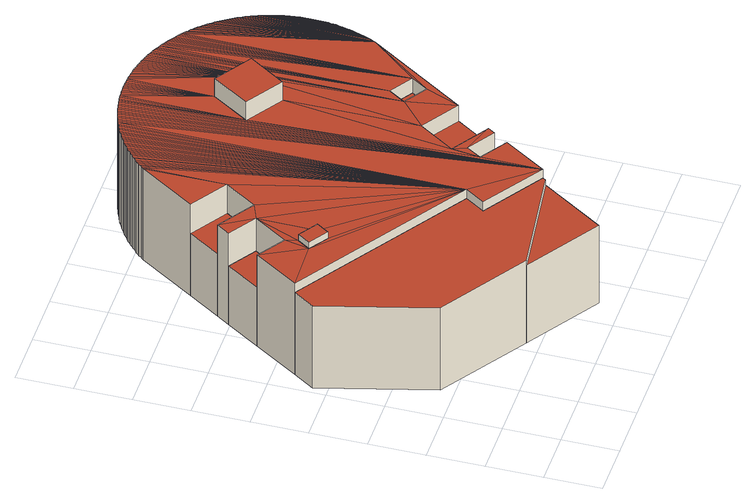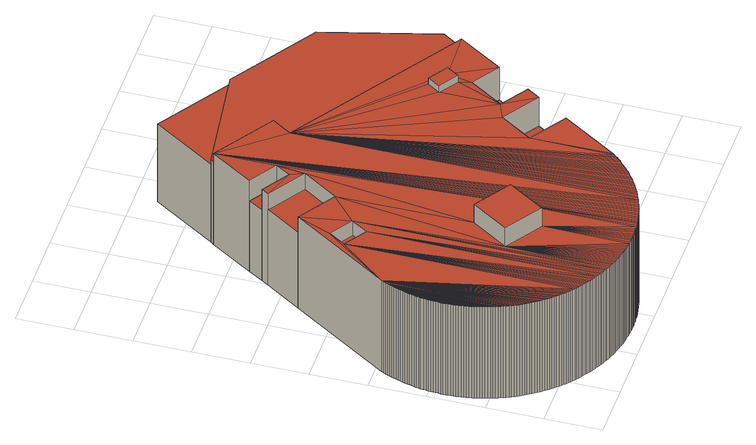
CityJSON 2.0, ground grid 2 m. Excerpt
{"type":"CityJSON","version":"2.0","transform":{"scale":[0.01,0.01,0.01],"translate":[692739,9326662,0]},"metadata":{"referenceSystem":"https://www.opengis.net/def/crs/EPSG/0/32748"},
"CityObjects":{
"building1":{"type":"Building","attributes":{"description":"10, created by Fairuz Akmal Pradana","name":"AC14-10","relativeToTerrain":"entirelyAboveTerrain","GrossPlannedArea":{"value":120,"uom":"m2"},"ConstructionMethod":"New Building","IsLandmarked":"NO","dateOfConstruction":"2025-01-01","measuredHeight":4.66,"class":"1000","function":"1000","usage":"1000","roofType":"1030","storeysAboveGround":2,"storeysBelowGround":0},"geometry":[{"type":"MultiSurface","lod":"2","boundaries":[[[0,1,2,3]],[[4,5,6,7]],[[8,9,10,11]],[[12,13,14,15]],[[16,17,18,19]],[[20,21,22,23]],[[24,25,26,27]],[[28,29,30,31]],[[32,33,34,35]],[[36,32,35,37]],[[38,39,40,41]],[[42,38,41,43]],[[44,42,43,45]],[[46,44,45,47]],[[48,46,47,49]],[[50,48,49,51]],[[52,53,54,55]],[[56,57,58,59]],[[57,60,61,58]],[[60,62,63,61]],[[62,64,65,63]],[[64,66,67,65]],[[53,56,59,54]],[[68,69,70,71]],[[72,68,71,73]],[[74,72,73,75]],[[76,74,75,77]],[[78,76,77,79]],[[80,81,82,83]],[[9,16,84,85]],[[86,87,88,89]],[[90,91,92,93]],[[94,95,96,97]],[[91,98,99,100]],[[101,102,103,104]],[[105,90,106,107]],[[17,105,108,109]],[[110,111,112,113]],[[94,80,83,114]],[[115,116,117,118]],[[119,4,7,120]],[[121,86,89,122]],[[123,87,124,125]],[[25,91,100,26]],[[102,105,107,103]],[[101,17,109,126]],[[127,128,129,130]],[[131,132,133,134]],[[135,131,134,136]],[[137,135,136,138]],[[139,137,138,140]],[[141,139,140,142]],[[143,144,145,146]],[[147,148,149,150]],[[151,147,150,152]],[[153,151,152,154]],[[155,153,154,156]],[[157,158,159,160]],[[161,162,163,164]],[[128,165,166,129]],[[98,167,168,99]],[[167,169,170,168]],[[169,171,172,170]],[[171,173,174,172]],[[173,175,176,174]],[[175,177,178,176]],[[179,180,181,182]],[[81,95,183,82]],[[16,0,3,84]],[[1,184,185,2]],[[5,186,187,6]],[[28,12,15,188]],[[110,20,23,189]],[[90,24,27,106]],[[29,13,190,30]],[[111,21,191,112]],[[192,36,37,193]],[[194,192,193,195]],[[196,194,195,197]],[[198,196,197,199]],[[200,198,199,201]],[[202,200,201,203]],[[204,202,203,205]],[[206,204,205,207]],[[208,206,207,209]],[[210,208,209,211]],[[212,213,214,215]],[[216,217,218,219]],[[95,94,114,183]],[[184,220,221,185]],[[123,121,122,222]],[[87,86,223,124]],[[224,123,125,225]],[[81,80,226,227]],[[111,110,189,228]],[[102,101,126,229]],[[230,141,142,231]],[[232,233,234,235]],[[236,232,235,237]],[[238,236,237,239]],[[240,238,239,241]],[[242,240,241,243]],[[33,242,243,34]],[[244,245,246,247]],[[39,244,247,40]],[[248,249,250,251]],[[252,253,254,255]],[[256,252,255,257]],[[258,259,260,261]],[[262,258,261,263]],[[165,224,225,166]],[[213,264,265,214]],[[266,212,215,267]],[[217,266,267,218]],[[253,248,251,254]],[[259,256,257,260]],[[132,127,130,133]],[[268,50,51,269]],[[270,268,269,271]],[[272,270,271,273]],[[274,272,273,275]],[[276,274,275,277]],[[278,276,277,279]],[[148,143,146,149]],[[280,281,282,283]],[[281,284,285,282]],[[284,286,287,285]],[[288,289,290,291]],[[289,292,293,290]],[[292,294,295,293]],[[294,296,297,295]],[[296,298,299,297]],[[298,300,301,299]],[[302,230,231,303]],[[304,305,306,307]],[[308,304,307,309]],[[310,308,309,311]],[[312,310,311,313]],[[314,312,313,315]],[[144,316,317,145]],[[316,318,319,317]],[[180,157,160,181]],[[158,320,321,159]],[[320,322,323,321]],[[322,324,325,323]],[[324,326,327,325]],[[326,328,329,327]],[[328,330,331,329]],[[332,333,334,335]],[[336,337,338,339]],[[337,332,335,338]],[[264,340,341,265]],[[340,342,343,341]],[[342,344,345,343]],[[286,346,347,287]],[[346,348,349,347]],[[348,350,351,349]],[[350,352,353,351]],[[352,354,355,353]],[[354,288,291,355]],[[356,78,79,357]],[[358,356,357,359]],[[360,358,359,361]],[[362,360,361,363]],[[364,362,363,365]],[[366,364,365,367]],[[368,369,370,371]],[[372,368,371,373]],[[374,372,373,375]],[[376,374,375,377]],[[233,376,377,234]],[[162,378,379,163]],[[380,161,164,381]],[[69,380,381,70]],[[382,366,367,383]],[[384,382,383,385]],[[386,384,385,387]],[[305,302,303,306]],[[344,336,339,345]],[[300,388,389,301]],[[388,390,391,389]],[[390,386,387,391]],[[116,9,85,117]],[[24,90,93,392]],[[116,8,11,393]],[[13,29,394,14]],[[186,5,395,396]],[[0,16,19,397]],[[95,81,227,96]],[[21,111,228,22]],[[184,1,398,399]],[[12,28,31,400]],[[20,110,113,401]],[[402,314,315,403]],[[369,402,403,370]],[[330,52,55,331]],[[66,262,263,67]],[[220,115,118,221]],[[9,116,393,10]],[[404,210,211,405]],[[406,404,405,407]],[[408,406,407,409]],[[410,408,409,411]],[[412,410,411,413]],[[414,412,413,415]],[[416,278,279,417]],[[418,416,417,419]],[[420,418,419,421]],[[422,420,421,423]],[[424,422,423,425]],[[318,426,427,319]],[[426,428,429,427]],[[428,179,182,429]],[[177,430,431,178]],[[430,432,433,431]],[[432,280,283,433]],[[186,119,120,187]],[[25,24,392,434]],[[5,4,435,395]],[[119,184,399,436]],[[29,28,188,394]],[[1,0,397,398]],[[121,186,396,437]],[[13,12,400,190]],[[21,20,401,191]],[[87,123,222,88]],[[91,25,434,92]],[[4,119,436,435]],[[86,121,437,223]],[[17,101,104,18]],[[80,94,97,226]],[[249,216,219,250]],[[105,102,229,108]],[[438,414,415,439]],[[440,438,439,441]],[[245,440,441,246]],[[333,424,425,334]],[[442,155,156,443]],[[444,442,443,445]],[[378,444,445,379]],[[83,82,183,114]],[[15,435,436]],[[97,409,407]],[[23,338,335]],[[117,85,84,3,2,185,221,118]],[[6,187,120,7]],[[88,222,122,89]],[[15,398,188]],[[15,399,398]],[[399,15,436]],[[435,15,14]],[[395,14,394]],[[19,398,397]],[[395,437,396]],[[437,395,223]],[[124,225,125]],[[211,19,97]],[[97,19,104]],[[18,104,19]],[[409,97,96]],[[246,96,247]],[[247,96,40]],[[40,96,41]],[[41,96,43]],[[43,96,227]],[[45,227,47]],[[43,227,45]],[[47,227,49]],[[49,227,51]],[[51,227,269]],[[269,227,271]],[[271,227,273]],[[273,227,275]],[[275,227,277]],[[277,227,279]],[[279,227,417]],[[417,227,419]],[[419,227,421]],[[421,227,423]],[[423,227,425]],[[425,227,334]],[[227,26,23]],[[226,27,26]],[[226,104,27]],[[97,104,226]],[[338,23,22]],[[339,22,345]],[[338,22,339]],[[345,22,343]],[[343,22,341]],[[341,22,265]],[[265,22,228]],[[265,228,214]],[[214,228,215]],[[215,228,267]],[[267,228,218]],[[218,228,219]],[[219,228,250]],[[250,228,251]],[[251,228,254]],[[254,228,255]],[[255,228,257]],[[257,228,260]],[[228,99,260]],[[189,99,228]],[[23,100,189]],[[23,26,100]],[[260,99,261]],[[261,99,263]],[[263,99,67]],[[67,99,65]],[[65,99,63]],[[63,99,61]],[[61,99,58]],[[58,99,59]],[[59,99,54]],[[54,99,55]],[[55,99,331]],[[331,99,329]],[[329,99,327]],[[327,99,325]],[[325,99,323]],[[323,99,321]],[[321,99,159]],[[159,99,160]],[[160,99,181]],[[181,99,182]],[[182,99,429]],[[429,99,427]],[[427,99,319]],[[319,99,317]],[[317,99,145]],[[145,99,146]],[[146,99,168]],[[146,168,149]],[[149,168,170]],[[150,172,152]],[[150,170,172]],[[149,170,150]],[[152,174,154]],[[152,172,174]],[[154,174,176]],[[154,176,156]],[[156,176,178]],[[156,178,443]],[[443,178,431]],[[443,431,445]],[[445,431,433]],[[445,433,379]],[[379,433,283]],[[379,283,163]],[[163,283,282]],[[163,282,164]],[[164,282,285]],[[164,285,381]],[[381,285,287]],[[381,287,70]],[[70,287,347]],[[70,347,71]],[[71,347,349]],[[71,349,73]],[[73,349,351]],[[73,351,75]],[[75,351,353]],[[75,353,77]],[[77,353,355]],[[77,355,79]],[[79,355,291]],[[79,291,357]],[[357,291,290]],[[357,290,359]],[[359,290,293]],[[359,293,361]],[[361,293,295]],[[361,295,363]],[[363,295,297]],[[363,297,365]],[[365,297,299]],[[365,299,367]],[[367,299,301]],[[367,301,383]],[[383,301,389]],[[383,389,385]],[[385,389,391]],[[385,391,387]],[[106,103,107]],[[27,103,106]],[[103,27,104]],[[334,23,335]],[[30,190,400,31]],[[126,109,108,229]],[[191,401,113,112]],[[392,93,92,434]],[[393,11,10]],[[188,398,394]],[[435,14,395]],[[394,398,395]],[[395,398,223]],[[223,398,124]],[[124,398,166]],[[166,398,129]],[[129,398,130]],[[130,398,133]],[[133,398,134]],[[134,398,136]],[[136,398,138]],[[138,398,140]],[[140,398,142]],[[142,398,231]],[[231,398,303]],[[303,398,306]],[[306,398,307]],[[307,398,309]],[[309,398,311]],[[311,398,313]],[[313,398,315]],[[315,398,403]],[[403,398,370]],[[370,398,371]],[[371,398,373]],[[373,398,375]],[[375,398,377]],[[377,398,234]],[[234,398,235]],[[235,398,237]],[[237,398,239]],[[239,398,241]],[[241,398,243]],[[398,19,243]],[[225,124,166]],[[34,19,35]],[[243,19,34]],[[35,19,37]],[[37,19,193]],[[193,19,195]],[[195,19,197]],[[197,19,199]],[[199,19,201]],[[201,19,203]],[[203,19,205]],[[205,19,207]],[[207,19,209]],[[209,19,211]],[[405,97,407]],[[211,97,405]],[[411,96,413]],[[409,96,411]],[[413,96,415]],[[415,96,439]],[[439,96,441]],[[441,96,246]],[[227,23,334]],[[226,26,227]],[[189,100,99]],[[81,80,94,95]],[[9,116,115,220,184,1,0,16]],[[186,5,4,119]],[[123,87,86,121]],[[90,24,25,91]],[[8,116,9]],[[4,12,119]],[[12,4,13]],[[13,4,5]],[[12,184,119]],[[184,12,1]],[[1,12,28]],[[13,5,29]],[[1,29,5]],[[1,28,29]],[[1,16,0]],[[16,1,242]],[[1,240,242]],[[1,238,240]],[[1,236,238]],[[1,232,236]],[[1,233,232]],[[1,376,233]],[[1,374,376]],[[1,372,374]],[[1,368,372]],[[1,369,368]],[[1,402,369]],[[1,314,402]],[[1,312,314]],[[1,310,312]],[[1,308,310]],[[1,304,308]],[[1,305,304]],[[1,302,305]],[[1,230,302]],[[1,141,230]],[[1,139,141]],[[1,137,139]],[[1,135,137]],[[1,131,135]],[[1,132,131]],[[1,127,132]],[[1,128,127]],[[1,165,128]],[[1,87,165]],[[1,86,87]],[[1,5,86]],[[5,121,86]],[[121,5,186]],[[224,87,123]],[[87,224,165]],[[16,242,33]],[[16,33,32]],[[17,16,101]],[[16,94,101]],[[16,210,94]],[[16,208,210]],[[16,206,208]],[[16,204,206]],[[16,202,204]],[[16,200,202]],[[16,198,200]],[[16,196,198]],[[16,194,196]],[[16,192,194]],[[16,36,192]],[[16,32,36]],[[94,210,404]],[[94,404,406]],[[94,408,95]],[[408,94,406]],[[95,408,410]],[[95,410,412]],[[95,42,81]],[[95,38,42]],[[95,39,38]],[[95,244,39]],[[95,245,244]],[[95,440,245]],[[95,438,440]],[[95,414,438]],[[95,412,414]],[[81,42,44]],[[81,44,46]],[[101,94,80]],[[101,80,24]],[[24,80,25]],[[25,80,81]],[[25,81,20]],[[20,81,333]],[[81,424,333]],[[81,422,424]],[[81,420,422]],[[81,418,420]],[[81,416,418]],[[81,278,416]],[[81,276,278]],[[81,274,276]],[[81,272,274]],[[81,270,272]],[[81,268,270]],[[81,50,268]],[[81,48,50]],[[81,46,48]],[[20,333,332]],[[337,20,332]],[[20,337,21]],[[21,337,336]],[[21,264,111]],[[21,340,264]],[[21,342,340]],[[21,344,342]],[[21,336,344]],[[25,20,91]],[[91,20,110]],[[98,110,111]],[[91,110,98]],[[98,143,167]],[[98,144,143]],[[98,316,144]],[[98,318,316]],[[98,426,318]],[[98,428,426]],[[98,179,428]],[[98,180,179]],[[98,157,180]],[[98,158,157]],[[98,320,158]],[[98,322,320]],[[98,324,322]],[[98,326,324]],[[98,328,326]],[[98,330,328]],[[98,52,330]],[[98,53,52]],[[98,56,53]],[[98,57,56]],[[98,60,57]],[[98,62,60]],[[98,64,62]],[[98,66,64]],[[98,262,66]],[[98,258,262]],[[98,259,258]],[[98,111,259]],[[111,256,259]],[[111,252,256]],[[111,253,252]],[[111,248,253]],[[111,249,248]],[[111,216,249]],[[111,217,216]],[[111,266,217]],[[111,212,266]],[[111,213,212]],[[111,264,213]],[[167,148,169]],[[167,143,148]],[[169,148,147]],[[169,147,171]],[[171,147,151]],[[171,151,173]],[[173,151,153]],[[173,153,175]],[[175,153,155]],[[175,155,177]],[[177,155,442]],[[177,442,430]],[[430,442,444]],[[430,444,432]],[[432,444,378]],[[432,378,280]],[[280,378,162]],[[280,162,281]],[[281,162,161]],[[281,161,284]],[[284,161,380]],[[284,380,286]],[[286,380,69]],[[286,69,346]],[[346,69,68]],[[346,68,348]],[[348,68,72]],[[348,72,350]],[[350,72,74]],[[350,74,352]],[[352,74,76]],[[352,76,354]],[[354,76,78]],[[354,78,288]],[[288,78,356]],[[288,356,289]],[[289,356,358]],[[289,358,292]],[[292,358,360]],[[292,360,294]],[[294,360,362]],[[294,362,296]],[[296,362,364]],[[296,364,298]],[[298,364,366]],[[298,366,300]],[[300,366,382]],[[300,382,388]],[[388,382,384]],[[388,384,390]],[[390,384,386]],[[102,24,90]],[[24,102,101]],[[102,90,105]],[[13,29,28,12]],[[17,101,102,105]],[[20,21,111,110]]],"semantics":{"surfaces":[{"type":"WallSurface","name":"Outer Wall 1"},{"type":"WallSurface","name":"Outer Wall 2"},{"type":"WallSurface","name":"Outer Wall 3"},{"type":"WallSurface","name":"Outer Wall 4"},{"type":"WallSurface","name":"Outer Wall 5"},{"type":"WallSurface","name":"Outer Wall 6"},{"type":"WallSurface","name":"Outer Wall 7"},{"type":"WallSurface","name":"Outer Wall 8"},{"type":"WallSurface","name":"Outer Wall 9"},{"type":"WallSurface","name":"Outer Wall 10"},{"type":"WallSurface","name":"Outer Wall 11"},{"type":"WallSurface","name":"Outer Wall 12"},{"type":"WallSurface","name":"Outer Wall 13"},{"type":"WallSurface","name":"Outer Wall 14"},{"type":"WallSurface","name":"Outer Wall 15"},{"type":"WallSurface","name":"Outer Wall 16"},{"type":"WallSurface","name":"Outer Wall 17"},{"type":"WallSurface","name":"Outer Wall 18"},{"type":"WallSurface","name":"Outer Wall 19"},{"type":"WallSurface","name":"Outer Wall 20"},{"type":"WallSurface","name":"Outer Wall 21"},{"type":"WallSurface","name":"Outer Wall 22"},{"type":"WallSurface","name":"Outer Wall 23"},{"type":"WallSurface","name":"Outer Wall 24"},{"type":"WallSurface","name":"Outer Wall 25"},{"type":"WallSurface","name":"Outer Wall 26"},{"type":"WallSurface","name":"Outer Wall 27"},{"type":"WallSurface","name":"Outer Wall 28"},{"type":"WallSurface","name":"Outer Wall 29"},{"type":"WallSurface","name":"Outer Wall 30"},{"type":"WallSurface","name":"Outer Wall 31"},{"type":"WallSurface","name":"Outer Wall 32"},{"type":"WallSurface","name":"Outer Wall 33"},{"type":"WallSurface","name":"Outer Wall 34"},{"type":"WallSurface","name":"Outer Wall 35"},{"type":"WallSurface","name":"Outer Wall 36"},{"type":"WallSurface","name":"Outer Wall 37"},{"type":"WallSurface","name":"Outer Wall 38"},{"type":"WallSurface","name":"Outer Wall 39"},{"type":"WallSurface","name":"Outer Wall 40"},{"type":"WallSurface","name":"Outer Wall 41"},{"type":"WallSurface","name":"Outer Wall 42"},{"type":"WallSurface","name":"Outer Wall 43"},{"type":"WallSurface","name":"Outer Wall 44"},{"type":"WallSurface","name":"Outer Wall 45"},{"type":"WallSurface","name":"Outer Wall 46"},{"type":"WallSurface","name":"Outer Wall 47"},{"type":"WallSurface","name":"Outer Wall 48"},{"type":"WallSurface","name":"Outer Wall 49"},{"type":"WallSurface","name":"Outer Wall 50"},{"type":"WallSurface","name":"Outer Wall 51"},{"type":"WallSurface","name":"Outer Wall 52"},{"type":"WallSurface","name":"Outer Wall 53"},{"type":"WallSurface","name":"Outer Wall 54"},{"type":"WallSurface","name":"Outer Wall 55"},{"type":"WallSurface","name":"Outer Wall 56"},{"type":"WallSurface","name":"Outer Wall 57"},{"type":"WallSurface","name":"Outer Wall 58"},{"type":"WallSurface","name":"Outer Wall 59"},{"type":"WallSurface","name":"Outer Wall 60"},{"type":"WallSurface","name":"Outer Wall 61"},{"type":"RoofSurface","name":"Roof 1"},{"type":"RoofSurface","name":"Roof 2"},{"type":"RoofSurface","name":"Roof 3"},{"type":"GroundSurface","description":"Bodenplatte","name":"Base Surface"}],"values":[0,0,0,0,0,0,0,0,1,1,2,2,2,2,2,2,3,3,3,3,3,3,4,5,5,5,5,5,6,6,6,6,6,6,6,6,6,6,7,7,7,7,7,7,7,7,8,8,8,8,8,8,9,9,9,9,9,10,11,12,13,13,13,13,13,13,14,15,15,15,15,15,15,15,15,15,16,16,16,16,17,17,17,17,17,17,18,18,19,19,19,19,19,19,19,19,20,21,21,21,21,21,21,22,22,23,23,23,23,23,24,25,25,25,26,26,27,28,28,28,28,28,28,29,30,30,30,31,31,31,31,31,31,32,32,32,32,32,32,33,33,34,34,34,34,34,34,34,35,35,35,35,35,35,36,36,36,36,36,36,37,37,37,37,37,37,38,38,38,38,38,39,39,39,40,40,40,41,42,43,43,43,44,45,45,45,45,45,45,45,45,45,45,46,46,47,48,49,50,51,51,51,51,51,51,52,52,52,52,53,54,54,54,55,55,55,56,56,56,56,56,56,56,56,56,57,57,57,57,57,57,57,57,58,58,58,59,60,60,60,61,61,61,61,62,62,62,62,62,62,62,62,62,62,62,62,62,62,62,62,62,62,62,62,62,62,62,62,62,62,62,62,62,62,62,62,62,62,62,62,62,62,62,62,62,62,62,62,62,62,62,62,62,62,62,62,62,62,62,62,62,62,62,62,62,62,62,62,62,62,62,62,62,62,62,62,62,62,62,62,62,62,62,62,62,62,62,62,62,62,62,62,62,62,62,62,62,62,62,62,62,62,62,62,62,62,62,62,62,62,62,62,62,62,62,62,62,62,62,62,62,62,62,62,62,62,62,62,62,62,62,62,62,62,62,62,62,62,62,62,62,62,62,62,62,62,62,62,62,62,62,62,63,63,63,63,63,63,63,63,63,63,63,63,63,63,63,63,63,63,63,63,63,63,63,63,63,63,63,63,63,63,63,63,63,63,63,63,63,63,63,63,63,63,63,63,63,63,63,63,63,63,63,63,63,63,63,63,63,63,63,63,63,63,64,64,64,64,64,64,64,64,64,64,64,64,64,64,64,64,64,64,64,64,64,64,64,64,64,64,64,64,64,64,64,64,64,64,64,64,64,64,64,64,64,64,64,64,64,64,64,64,64,64,64,64,64,64,64,64,64,64,64,64,64,64,64,64,64,64,64,64,64,64,64,64,64,64,64,64,64,64,64,64,64,64,64,64,64,64,64,64,64,64,64,64,64,64,64,64,64,64,64,64,64,64,64,64,64,64,64,64,64,64,64,64,64,64,64,64,64,64,64,64,64,64,64,64,64,64,64,64,64,64,64,64,64,64,64,64,64,64,64,64,64,64,64,64,64,64,64,64,64,64,64,64,64,64,64,64,64,64,64,64,64,64,64,64,64,64,64,64,64,64,64,64,64,64,64,64,64,64,64,64,64,64,64,64,64,64,64,64,64,64,64,64,64,64,64,64,64,64,64,64,64,64,64,64,64,64,64,64,64,64,64,64,64,64]}}]}
},
"vertices":[
[641,455,0],[687,525,0],[687,525,352],[641,455,352],[274,1023,0],[353,1144,0],[353,1144,250],[274,1023,250],[700,78,0],[848,303,0],[848,303,331],[700,78,331],[255,935,0],[284,979,0],[284,979,389],[255,935,389],[856,315,0],[954,466,0],[954,466,389],[856,315,389],[1056,847,0],[1095,906,0],[1095,906,389],[1056,847,389],[871,630,0],[955,757,0],[955,757,389],[871,630,389],[323,890,0],[352,934,0],[352,934,416],[323,890,416],[707,1718,0],[699,1715,0],[699,1715,389],[707,1718,389],[715,1721,0],[715,1721,389],[903,1746,0],[894,1746,0],[894,1746,389],[903,1746,389],[912,1745,0],[912,1745,389],[920,1745,0],[920,1745,389],[929,1744,0],[929,1744,389],[938,1743,0],[938,1743,389],[946,1741,0],[946,1741,389],[1245,1581,0],[1240,1587,0],[1240,1587,389],[1245,1581,389],[1234,1593,0],[1228,1600,0],[1228,1600,389],[1234,1593,389],[1221,1606,0],[1221,1606,389],[1215,1612,0],[1215,1612,389],[1209,1618,0],[1209,1618,389],[1202,1623,0],[1202,1623,389],[1360,1360,0],[1358,1368,0],[1358,1368,389],[1360,1360,389],[1362,1351,0],[1362,1351,389],[1364,1343,0],[1364,1343,389],[1365,1334,0],[1365,1334,389],[1367,1326,0],[1367,1326,389],[952,1229,0],[1039,1361,0],[1039,1361,466],[952,1229,466],[856,315,352],[848,303,352],[416,1169,0],[492,1283,0],[492,1283,266],[416,1169,266],[1005,543,0],[1088,670,0],[1088,670,323],[1005,543,323],[821,1315,0],[907,1447,0],[907,1447,389],[821,1315,389],[1319,1022,0],[1319,1022,389],[1088,670,389],[857,529,0],[891,581,0],[891,581,389],[857,529,389],[988,518,0],[1005,543,389],[988,518,389],[988,518,301],[954,466,301],[1138,794,0],[1176,853,0],[1176,853,328],[1138,794,328],[821,1315,466],[131,451,0],[440,248,0],[440,248,352],[131,451,352],[176,1088,0],[176,1088,250],[285,1255,0],[285,1255,266],[360,1369,0],[492,1283,389],[360,1369,389],[857,529,301],[506,1586,0],[501,1579,0],[501,1579,389],[506,1586,389],[518,1598,0],[512,1592,0],[512,1592,389],[518,1598,389],[524,1604,0],[524,1604,389],[531,1610,0],[531,1610,389],[537,1616,0],[537,1616,389],[544,1622,0],[544,1622,389],[1323,1466,0],[1319,1474,0],[1319,1474,389],[1323,1466,389],[1330,1450,0],[1326,1458,0],[1326,1458,389],[1330,1450,389],[1333,1442,0],[1333,1442,389],[1336,1434,0],[1336,1434,389],[1340,1426,0],[1340,1426,389],[1288,1526,0],[1283,1533,0],[1283,1533,389],[1288,1526,389],[1353,1385,0],[1351,1393,0],[1351,1393,389],[1353,1385,389],[495,1573,0],[495,1573,389],[1323,1030,0],[1323,1030,389],[1327,1038,0],[1327,1038,389],[1330,1046,0],[1330,1046,389],[1334,1054,0],[1334,1054,389],[1337,1062,0],[1337,1062,389],[1340,1070,0],[1340,1070,389],[1297,1511,0],[1293,1519,0],[1293,1519,389],[1297,1511,389],[907,1447,466],[72,929,0],[72,929,352],[255,1208,0],[255,1208,250],[323,890,389],[1138,794,389],[284,979,416],[1095,906,328],[723,1724,0],[723,1724,389],[732,1726,0],[732,1726,389],[740,1729,0],[740,1729,389],[748,1731,0],[748,1731,389],[757,1733,0],[757,1733,389],[765,1735,0],[765,1735,389],[774,1737,0],[774,1737,389],[782,1738,0],[782,1738,389],[791,1740,0],[791,1740,389],[799,1741,0],[799,1741,389],[1117,1683,0],[1110,1687,0],[1110,1687,389],[1117,1683,389],[1140,1670,0],[1132,1674,0],[1132,1674,389],[1140,1670,389],[23,854,0],[23,854,352],[360,1369,266],[416,1169,389],[489,1566,0],[489,1566,389],[952,1229,389],[1039,1361,389],[1176,853,389],[891,581,301],[550,1628,0],[550,1628,389],[659,1698,0],[651,1695,0],[651,1695,389],[659,1698,389],[667,1702,0],[667,1702,389],[675,1705,0],[675,1705,389],[683,1709,0],[683,1709,389],[691,1712,0],[691,1712,389],[886,1747,0],[877,1747,0],[877,1747,389],[886,1747,389],[1154,1660,0],[1147,1665,0],[1147,1665,389],[1154,1660,389],[1168,1650,0],[1161,1655,0],[1161,1655,389],[1168,1650,389],[1175,1645,0],[1175,1645,389],[1189,1635,0],[1182,1640,0],[1182,1640,389],[1189,1635,389],[1196,1629,0],[1196,1629,389],[1102,1691,0],[1102,1691,389],[1125,1679,0],[1125,1679,389],[955,1740,0],[955,1740,389],[963,1739,0],[963,1739,389],[972,1737,0],[972,1737,389],[980,1735,0],[980,1735,389],[989,1733,0],[989,1733,389],[997,1731,0],[997,1731,389],[1349,1095,0],[1351,1103,0],[1351,1103,389],[1349,1095,389],[1354,1111,0],[1354,1111,389],[1356,1120,0],[1356,1120,389],[1367,1170,0],[1368,1179,0],[1368,1179,389],[1367,1170,389],[1369,1188,0],[1369,1188,389],[1370,1196,0],[1370,1196,389],[1371,1205,0],[1371,1205,389],[1372,1213,0],[1372,1213,389],[1372,1222,0],[1372,1222,389],[557,1633,0],[557,1633,389],[570,1644,0],[563,1639,0],[563,1639,389],[570,1644,389],[577,1649,0],[577,1649,389],[584,1654,0],[584,1654,389],[591,1659,0],[591,1659,389],[598,1664,0],[598,1664,389],[1315,1481,0],[1315,1481,389],[1311,1489,0],[1311,1489,389],[1278,1540,0],[1278,1540,389],[1273,1547,0],[1273,1547,389],[1268,1554,0],[1268,1554,389],[1262,1561,0],[1262,1561,389],[1257,1568,0],[1257,1568,389],[1251,1574,0],[1251,1574,389],[1055,1713,0],[1047,1716,0],[1047,1716,389],[1055,1713,389],[1071,1706,0],[1063,1710,0],[1063,1710,389],[1071,1706,389],[1094,1695,0],[1094,1695,389],[1087,1699,0],[1087,1699,389],[1079,1703,0],[1079,1703,389],[1358,1128,0],[1358,1128,389],[1360,1136,0],[1360,1136,389],[1362,1145,0],[1362,1145,389],[1364,1153,0],[1364,1153,389],[1365,1162,0],[1365,1162,389],[1368,1317,0],[1368,1317,389],[1369,1309,0],[1369,1309,389],[1370,1300,0],[1370,1300,389],[1371,1291,0],[1371,1291,389],[1371,1283,0],[1371,1283,389],[1372,1274,0],[1372,1274,389],[621,1678,0],[613,1673,0],[613,1673,389],[621,1678,389],[628,1682,0],[628,1682,389],[636,1687,0],[636,1687,389],[643,1690,0],[643,1690,389],[1348,1402,0],[1348,1402,389],[1356,1377,0],[1356,1377,389],[1372,1265,0],[1372,1265,389],[1373,1257,0],[1373,1257,389],[1373,1248,0],[1373,1248,389],[1372,1231,0],[1372,1231,389],[1373,1239,0],[1373,1239,389],[871,630,323],[440,248,331],[352,934,389],[353,1144,389],[255,1208,389],[641,455,389],[687,525,389],[72,929,389],[255,935,416],[1056,847,328],[606,1669,0],[606,1669,389],[808,1743,0],[808,1743,389],[816,1744,0],[816,1744,389],[825,1745,0],[825,1745,389],[834,1745,0],[834,1745,389],[842,1746,0],[842,1746,389],[851,1746,0],[851,1746,389],[1005,1729,0],[1005,1729,389],[1014,1727,0],[1014,1727,389],[1022,1724,0],[1022,1724,389],[1030,1722,0],[1030,1722,389],[1039,1719,0],[1039,1719,389],[1306,1496,0],[1306,1496,389],[1302,1504,0],[1302,1504,389],[1343,1078,0],[1343,1078,389],[1346,1086,0],[1346,1086,389],[955,757,323],[274,1023,389],[176,1088,389],[285,1255,389],[860,1747,0],[860,1747,389],[868,1747,0],[868,1747,389],[1343,1418,0],[1343,1418,389],[1346,1410,0],[1346,1410,389]
]}
